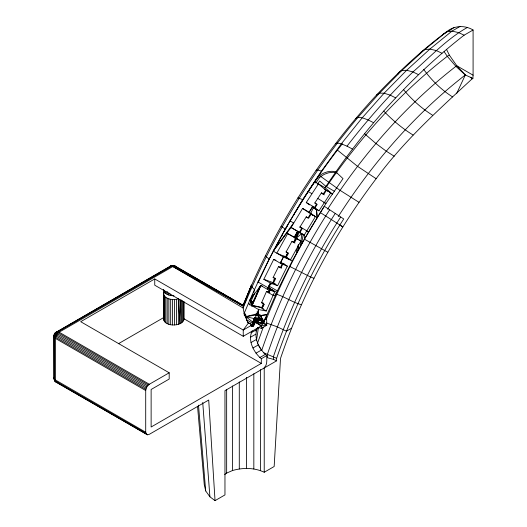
<?xml version="1.0" encoding="UTF-8"?>
<svg xmlns="http://www.w3.org/2000/svg" width="527" height="527" viewBox="0 0 527 527"><rect width="100%" height="100%" fill="white"/><g stroke="black" fill="none" stroke-linecap="round" stroke-linejoin="round"><path stroke-width="0.79" d="M266.201 319.546C281.912 280.068 301.292 242.018 324.329 206.307L343.723 218.949C315.745 262.42 293.229 309.375 276.629 358.327L276.629 360.817L224.963 390.652L224.963 494.919L215.036 500.65L208.712 400.033L149.325 434.314L147.52 434.801L56.468 382.431L55.533 381.1L55.407 338.387L55.895 336.022L58.089 332.807L58.089 331.727L172.81 265.582L175.366 266.181L243.454 305.482L243.151 308.025L244.258 313.809M180.036 299.935L180.023 323.73C174.727 326.002 164.45 325.712 163.535 318.578L163.535 293.137L163.897 292.017L163.897 293.658M224.719 474.524L226.65 473.094L232.493 470.532L232.499 385.968M252.202 330.884C247.361 340.475 253.777 352.398 261.306 358.755L261.306 363.406L151.13 427.015L151.13 389.479L169.193 379.051L169.193 372.793L80.697 321.701L154.747 278.948L154.747 285.199L243.243 336.292L261.306 325.864L266.728 325.304L266.728 320.653L266.24 318.848L265.575 318.288L263.915 321.674L261.794 318.361L261.227 315.541L258.335 313.868L257.571 312.669L258.289 312.788L258.441 315.765L259.587 320.159C262.327 320.963 263.619 324.711 266.728 325.304L261.306 328.426L259.752 327.814L257.486 327.84M261.524 316.51L261.794 318.361L264.198 321.701L262.492 320.251L255.628 320.785L254.804 317.59L255.371 318.776L260.285 320.251L258.941 318.176L254.877 317.603L255.371 318.776L253.942 319.382M232.493 470.532C242.815 467.535 254.416 467.541 264.225 472.251L274.165 466.514L280.516 358.446C302.3 293.829 334.941 233 376.159 178.712C403.623 141.282 438.095 110.209 472.034 78.925L472.897 78.424L473.088 75.19L473.088 29.999C464.774 24.96 454.03 25.487 446.534 31.831C421.231 50.493 398.346 72.219 376.64 94.906C319.981 156.209 274.481 227.835 243.131 305.205M163.535 293.137C164.167 299.711 173.311 300.311 178.357 298.901L180.023 323.73L182.592 322.01L183.844 319.856L183.91 301.484M263.348 323.17L277.347 290.911L292.287 260.819L297.577 251.32L298.071 245.035M258.553 309.639L258.289 312.788L256.952 312.01M146.769 434.564L145.709 432.226L145.709 390.52L146.196 388.155L147.52 385.863L149.325 384.262L169.193 372.793M297.577 251.32L300.377 246.293L301.76 233.685L296.121 238.164L293.789 242.348L291.958 241.399L286.082 251.946L288.467 253.322L286.121 257.532L290.377 259.995L300.943 241.017L287.696 233.593L276.807 253.171L283.447 257.005L290.377 259.995M253.217 320.765L260.285 320.251L253.882 320.864L255.338 321.615L255.22 322.491L255.766 322.807L263.362 323.262L261.306 325.864L261.306 328.426M175.28 267.018C175.557 264.857 171.506 265.43 170.261 266.181L55.407 332.741L54.367 334.197L53.912 336.298L53.912 378.011L54.992 381.093L57.212 382.661C55.071 381.851 53.556 379.519 54.09 377.246M264.225 472.251L264.225 367.714C267.709 364.704 266.636 359.631 266.728 355.62C259.225 349.249 252.828 337.359 257.663 327.781M256.484 340.449L258.447 327.563M147.52 434.801L55.407 381.568L54.09 378.768L53.912 336.298L54.367 334.197L55.895 332.405L171.532 265.667L171.538 266.55M54.228 379.453L53.912 378.011L55.533 381.1L145.834 433.24M300.377 246.293L301.523 244.225L303.242 234.205M251.478 305.851L252.275 301.852M147.52 385.863L57.212 333.729L56.883 332.511L57.212 331.641L55.407 332.741L54.367 334.197L53.912 336.298L56.468 331.878L59.024 332.129L149.325 384.262M56.468 331.878L54.992 333.209L54.09 337.063L55.407 338.387L145.709 390.52M265.806 318.565L266.636 314.619M251.221 305.746L251.741 303.361M55.407 381.568L54.597 379.48L54.597 337.774L54.228 334.856L57.212 331.641M145.834 389.367L55.533 337.234L55.757 333.09L58.089 331.727M261.445 323.044L254.903 322.267L253.382 321.048L254.804 322.379L254.021 325.047L252.268 323.077M298.447 231.399L296.121 238.164L301.655 228.211L299.889 227.13L306.24 216.847L308.624 218.224L311.161 214.12L315.423 216.584L304.231 235.108L304.408 239.047L301.523 244.225M398.023 74.037L398.498 72.706L401.765 70.519L424.65 49.637L446.534 31.831L451.942 31.139L458.523 32.555L464.122 35.177L473.088 29.999M257.505 343.209L263.309 327.109M261.748 350.343C278.546 301.022 301.378 253.757 329.566 209.944M254.804 322.379L253.171 326.509L251.649 326.404L258.777 309.132M254.916 322.175L261.306 325.864L254.89 321.259L259.587 320.159L255.384 318.888L254.007 319.033L259.126 318.242L261.991 318.321M255.819 331.094L256.649 328.789M295.357 239.528L298.361 231.353M54.768 333.743L54.09 335.534L54.597 334.823M272.439 289.922L270.443 289.277L274.705 291.734L266.26 311.002L258.599 309.56L251.972 305.732L260.812 285.535L262.354 286.036M298.229 231.307L293.789 242.348L294.988 243.033M243.204 305.205L251.478 285.107L251.913 287.004L254.679 289.843L253.434 292.834M251.913 306.049L260.858 285.469M250.318 300.318L251.254 298.071M251.873 296.576L252.808 294.329M246.149 316.365L244.297 315.298L244.153 313.46C264.08 265.443 288.724 219.324 318.407 176.624A18.807 15.171 -46.7 0 1 323.98 172.994L327.577 171.756L331.582 171.295A18.807 15.171 -46.7 0 1 335.883 171.94L343.011 178.613L325.943 203.508L304.408 239.047M266.26 311.002L261.998 308.545L263.955 304.086L261.57 302.715L266.484 291.536L268.579 291.971L270.061 288.552L268.895 286.036L270.351 283.098M268.869 292.913L270.127 290.002M267.927 288.249L268.895 286.036L271.273 283.045M249.403 304.968L254.693 292.926M251.247 305.864L259.791 286.411M274.705 291.734L267.452 289.369L270.463 283.131L277.617 285.693L287.327 266.142L283.065 263.684L280.931 267.986L278.546 266.609L273.131 277.525L275.509 278.902L273.355 283.236L277.617 285.693M263.678 303.124L261.728 307.564L251.972 305.732L248.382 303.657M169.325 267.505L169.687 266.708M313.552 207.223L310.482 213.936L307.959 218.007L306.24 216.847M294.843 237.993L297.939 231.333L294.751 237.901M456.573 93.714L465.308 74.972L456.837 65.803L449.353 55.124L446.481 49.321M258.138 282.538L269.211 259.152L285.252 229.014L302.689 199.621L321.417 171.163L341.305 143.825L362.24 117.784L384.078 93.213L406.673 70.262L429.887 49.083L451.942 31.139L460.236 26.35M292.287 260.819L285.647 256.985L287.749 252.578M243.184 305.357L245.997 299.54M243.21 305.245L246.017 299.461M270.463 283.131L263.823 279.297L273.711 259.389L275.937 260.318M280.568 262.532L283.486 256.656M273.711 259.389L280.357 263.223L283.447 257.005M263.823 279.297L272.946 282.564L275.081 278.256L273.131 277.525M278.546 266.609L280.476 267.4L282.248 263.829M281.53 236.34L282.67 234.205M284.185 231.36L287.762 225.036M268.138 292.063L270.061 288.552L276.701 292.386M294.488 236.801L297.241 231.847M300.943 241.017L294.336 237.427L297.722 231.34L291.082 227.506L273.223 251.076L276.807 253.171L285.647 256.985L287.973 252.802M299.968 232.651L302.267 228.507L299.889 227.13M293.526 215.319L294.349 213.929M295.173 212.539C309.323 188.567 325.172 165.57 342.418 143.719M262.189 307.86L264.258 304.375M315.423 216.584L309.25 212.262L302.603 208.422L291.082 227.506L304.231 235.108L297.722 231.34M309.494 204.891L306.266 202.506L318.427 183.897L325.798 190.194L323.064 194.18L324.257 194.871M317.656 216.907L316.384 209.608L314.006 208.237L316.47 204.245L314.823 202.974L321.463 192.842L323.841 194.219L326.588 190.214L332.445 194.035L329.606 192.395M309.25 212.262L312.913 206.34L306.266 202.506M316.589 218.633L316.384 209.608L314.718 208.376L317.208 204.351L314.823 202.974M314.718 208.376L318.98 210.833L330.851 192.671L325.073 187.731L314.843 181.822M309.085 212.256L312.544 206.676M326.509 186.789L329.164 182.757C362.28 135.314 401.442 91.81 447.278 56.323L449.353 55.124M327.577 209.232C362.22 155.096 405.026 105.841 455.888 66.356L456.837 65.803L473.088 75.19M335.119 213.626C306.912 257.433 284.218 304.764 267.472 354.104L267.472 357.761L273.427 359.355L276.629 360.817M338.242 216.571C372.523 162.915 414.907 114.082 465.308 74.972L472.897 78.424M340.62 217.098C312.603 260.621 290.054 307.643 273.427 356.667L273.427 359.355M324.764 188.04L325.91 186.36L319.711 180.978L317.465 184.252M315.825 183.007L319.527 177.612A18.774 15.125 -46.6 0 1 325.1 173.996L328.683 172.77L332.689 172.316A18.774 15.125 -46.6 0 1 336.977 172.961M325.073 187.731C363.208 130.149 409.551 77.686 464.122 35.177M146.769 386.963L56.468 334.823L54.768 336.588L54.597 337.774L55.533 337.234L54.367 335.673L55.407 335.686L146.196 388.155M273.223 251.076L293.611 222.954L290.028 220.885M253.019 321.681L255.233 320.429L259.587 320.159M273.658 280.054L275.081 278.256M335.271 143.864L337.32 143.041L341.305 143.825L347.003 146.163C367.273 119.958 389.222 95.084 412.944 71.949C430.552 56.613 446.83 38.978 467.344 27.463M244.297 315.298L245.292 314.112L244.153 313.46M255.358 315.442L261.227 315.541L261.432 315.89L259.126 318.242L253.902 319.461M264.435 319.434L265.575 318.288M55.407 335.686L54.992 334.737L55.895 333.907L57.212 333.729L54.992 333.209M272.367 283.058L268.895 286.036L277.347 290.911M253.507 319.546L254.679 320.073L255.108 320.857L255.562 320.594C255.042 319.975 253.54 321.22 254.89 321.259M56.883 332.511L58.089 332.807L173.745 266.03L174.621 265.944L243.553 305.739L251.478 285.107L243.546 305.706L173.745 266.03L172.81 265.582L170.261 266.431L172.81 265.509L175.939 266.708L175.366 266.181M420.954 52.226L424.65 49.637L429.887 49.083L436.363 50.585L441.942 53.227M448.945 30.941L453.978 27.536M54.367 334.197L54.848 333.887L54.992 334.737M376.64 94.906L379.486 93.147L401.765 70.519L406.673 70.262L412.944 71.949L418.471 74.636M170.261 266.431L171.532 265.667M261.306 358.755L266.728 355.62M442.621 34.591L446.837 32.16M118.43 343.709L163.897 317.458M291.622 328.183L286.418 331.187L277.307 326.845L266.497 322.998M253.138 321.43L254.765 320.495L254.679 320.073L255.628 320.785L255.233 320.429M246.03 315.416L245.292 314.112L246.708 319.876L247.855 322.372L252.169 324.909L243.243 330.04L154.747 278.948M260.068 325.528L261.438 324.751M251.05 332.833L256.511 329.731M250.384 337.287L255.845 334.184M251.05 342.504L256.511 339.401M252.973 347.978L258.434 344.875M255.97 353.169L261.438 350.066L258.065 344.559M259.752 357.576L265.213 354.467M254.179 322.926L256.267 322.517L254.936 321.286L254.765 320.495L253.428 320.884M355.521 118.68L357.958 117.369L379.486 93.147L384.078 93.213L390.151 95.104L395.619 97.844M253.388 321.233L254.765 320.495M253.335 321.391L254.804 320.699M253.447 319.257L254.699 318.71L245.872 316.668L256.741 313.855M252.96 321.641L255.562 320.594M253.349 321.457L260.351 320.317M253.928 320.067L255.358 319.658M253.046 321.78L255.121 321.286L263.144 323.216L255.338 321.615L253.876 321.78M174.134 265.951L172.81 265.509L171.005 265.944L173.745 266.03L243.54 305.989M316.029 170.307L317.709 169.997L321.417 171.163M253.994 321.852L258.263 322.05M256.274 314.942L245.872 316.668L253.138 322.379M254.08 320.686L255.549 320.456M255.193 321.549L254.844 320.89L254.277 320.943L260.285 320.251M253.724 321.819L255.338 321.615L263.098 323.209M56.883 381.792L55.895 381.877L54.992 381.093L54.367 380.112L54.597 379.48L145.709 432.226M255.338 321.615L256.003 322.313L258.487 322.168M256.735 313.954L258.335 313.868M252.169 324.909L247.98 322.629L244.396 314.533M173.923 295.766C169.892 295.831 163.574 294.369 163.535 289.382M261.214 315.864L256.056 315.436M253.849 322.083L256.267 322.517L256.003 322.313M251.636 326.384L253.171 326.509L251.208 324.968L251.636 326.384L250.378 325.39M253.737 325.027L252.545 323.104L254.021 325.047L255.035 322.386L256.267 322.517L253.573 322.208M254.093 322.26L256.267 322.517M255.378 315.528L258.48 315.936L266.939 314.659L258.441 315.765L255.496 315.225M171.894 295.463L173.712 295.746M54.992 381.093L55.757 381.212L56.468 382.431M297.913 197.836L302.689 199.621M261.998 308.545L263.408 308.809M261.57 302.715L262.98 302.985M253.599 320.64L254.844 320.89M262.795 323.097L263.269 323.189L263.256 322.689L260.601 320.37L259.126 318.242L255.239 318.308M301.385 304.738C292.268 302.327 284.356 296.365 275.16 293.835M252.196 305.192L261.728 307.564L262.92 308.255M247.98 322.629L248.56 322.781L243.243 330.04L243.243 336.292M268.335 291.721L269.817 292.123M267.749 287.795L270.061 288.552M263.289 352.609L276.629 358.327M273.355 283.236L275.325 283.941M313.934 278.249L310.522 276.998L289.883 266.517M253.922 318.183L255.371 318.776M280.384 262.183L284.988 264.488L283.065 263.684M280.357 263.223L287.327 266.142M171.874 266.03L243.033 306.042M286.121 257.532L288.025 258.355M286.082 251.946L287.347 252.519M373.544 122.692L368.123 119.892L362.24 117.784L357.958 117.369C310.186 174.503 271.062 238.948 243.151 308.025L172.81 266.431M255.621 314.27L258.441 315.765L256.563 314.316M347.003 146.163L352.379 149.022M327.774 252.235L304.428 239.186M298.506 239.541L296.681 238.56L294.343 242.769L291.958 241.399M264.172 320.983L259.126 318.242L262.492 320.251M325.91 186.36L334.362 191.242M324.599 189.503L325.798 190.194M308.196 191.518L311.786 193.593M317.676 198.356L325.943 203.508L323.841 202.289M300.041 226.86L308.447 231.768M306.167 230.813L308.302 232.045M287.696 233.593L294.336 237.427M280.476 267.4L281.668 268.085M272.946 282.564L274.732 283.598M257.907 281.912L268.138 287.814M267.452 289.369L260.812 285.535L250.035 299.83L251.972 305.732M268.579 291.971L269.771 292.663M273.091 294.58L275.219 295.805M266.484 291.536L273.124 295.37M173.745 266.03L243.52 306.325M258.974 317.788L264.231 320.824M246.708 319.876L252.756 323.367M183.91 318.723L261.306 363.406M58.089 332.807L148.39 384.947M257.723 315.449L259.106 316.246M339.414 224.858L342.82 226.867L320.238 212.519M283.849 255.918L285.647 256.985M174.094 265.667L175.366 266.431M358.986 202.309L340.027 190.319L319.013 175.214M376.159 178.712L357.497 166.315L337.346 150.03M285.252 229.014L281.043 226.267M394.222 156.242L386.232 151.15L375.876 143.456L364.631 133.786M413.069 135.024C402.279 128.41 392.51 120.189 383.742 111.078M432.575 115.222C421.62 108.391 411.897 99.636 403.61 89.768M452.607 96.942C441.277 89.761 431.442 80.216 423.636 69.327M302.603 208.422L312.86 215.312L311.161 214.12M312.913 206.34L318.98 210.833M312.07 206.801L314.006 208.237M197.559 406.429L204.265 484.629L205.701 490.927L209.904 496.79L215.036 500.65M269.211 259.152L266.24 256.741L265.529 255.424M321.463 192.842L323.064 194.18M326.588 190.214L328.183 191.571M318.407 176.624L319.527 177.612M253.27 302.709L250.035 299.83L252.314 304.883M465.308 74.972L455.888 66.356L447.278 56.323L444.123 51.62M266.728 325.304L263.724 322.175L263.362 323.262M260.601 320.37L262.881 322.274L263.269 323.189M470.809 77.219L472.034 78.925M244.805 315.146L246.458 317.603M55.895 333.907L56.468 334.823M255.009 320.936L255.121 321.286M55.407 332.741L55.533 333.202M254.989 320.403L255.108 320.541M254.936 321.286L255.108 322.425M198.501 405.151L205.701 490.927M202.73 402.49L209.904 496.79M180.135 299.935L181.453 322.939L181.453 299.962M298.618 244.396L298.73 249.251M296.312 249.383L296.405 253.428M260.595 369.631L260.595 470.624M253.83 373.748L253.83 468.984M246.564 377.312L246.564 468.404M239.284 381.904L239.284 468.938M226.65 389.354L226.65 473.094M183.844 301.8L183.844 319.856M183.396 301.273L183.396 320.969M182.592 300.673L182.592 322.01M178.357 298.901L178.357 324.342M176.525 299.316L176.525 324.764M174.582 299.52L174.582 324.968M172.606 299.507L172.606 324.955M170.676 294.007L170.676 295.522M170.676 299.277L170.676 324.718M168.851 292.808L168.851 295.08M168.851 298.835L168.851 324.276M167.211 291.411L167.211 294.441M167.211 298.196L167.211 323.644M165.821 291.365L165.821 293.638M165.821 297.393L165.821 322.834M164.72 290.417L164.72 292.689M164.72 296.444L164.72 321.892M163.956 290.12L163.956 291.642M163.956 295.39L163.956 320.838M163.554 294.277L163.554 319.718"/></g></svg>
